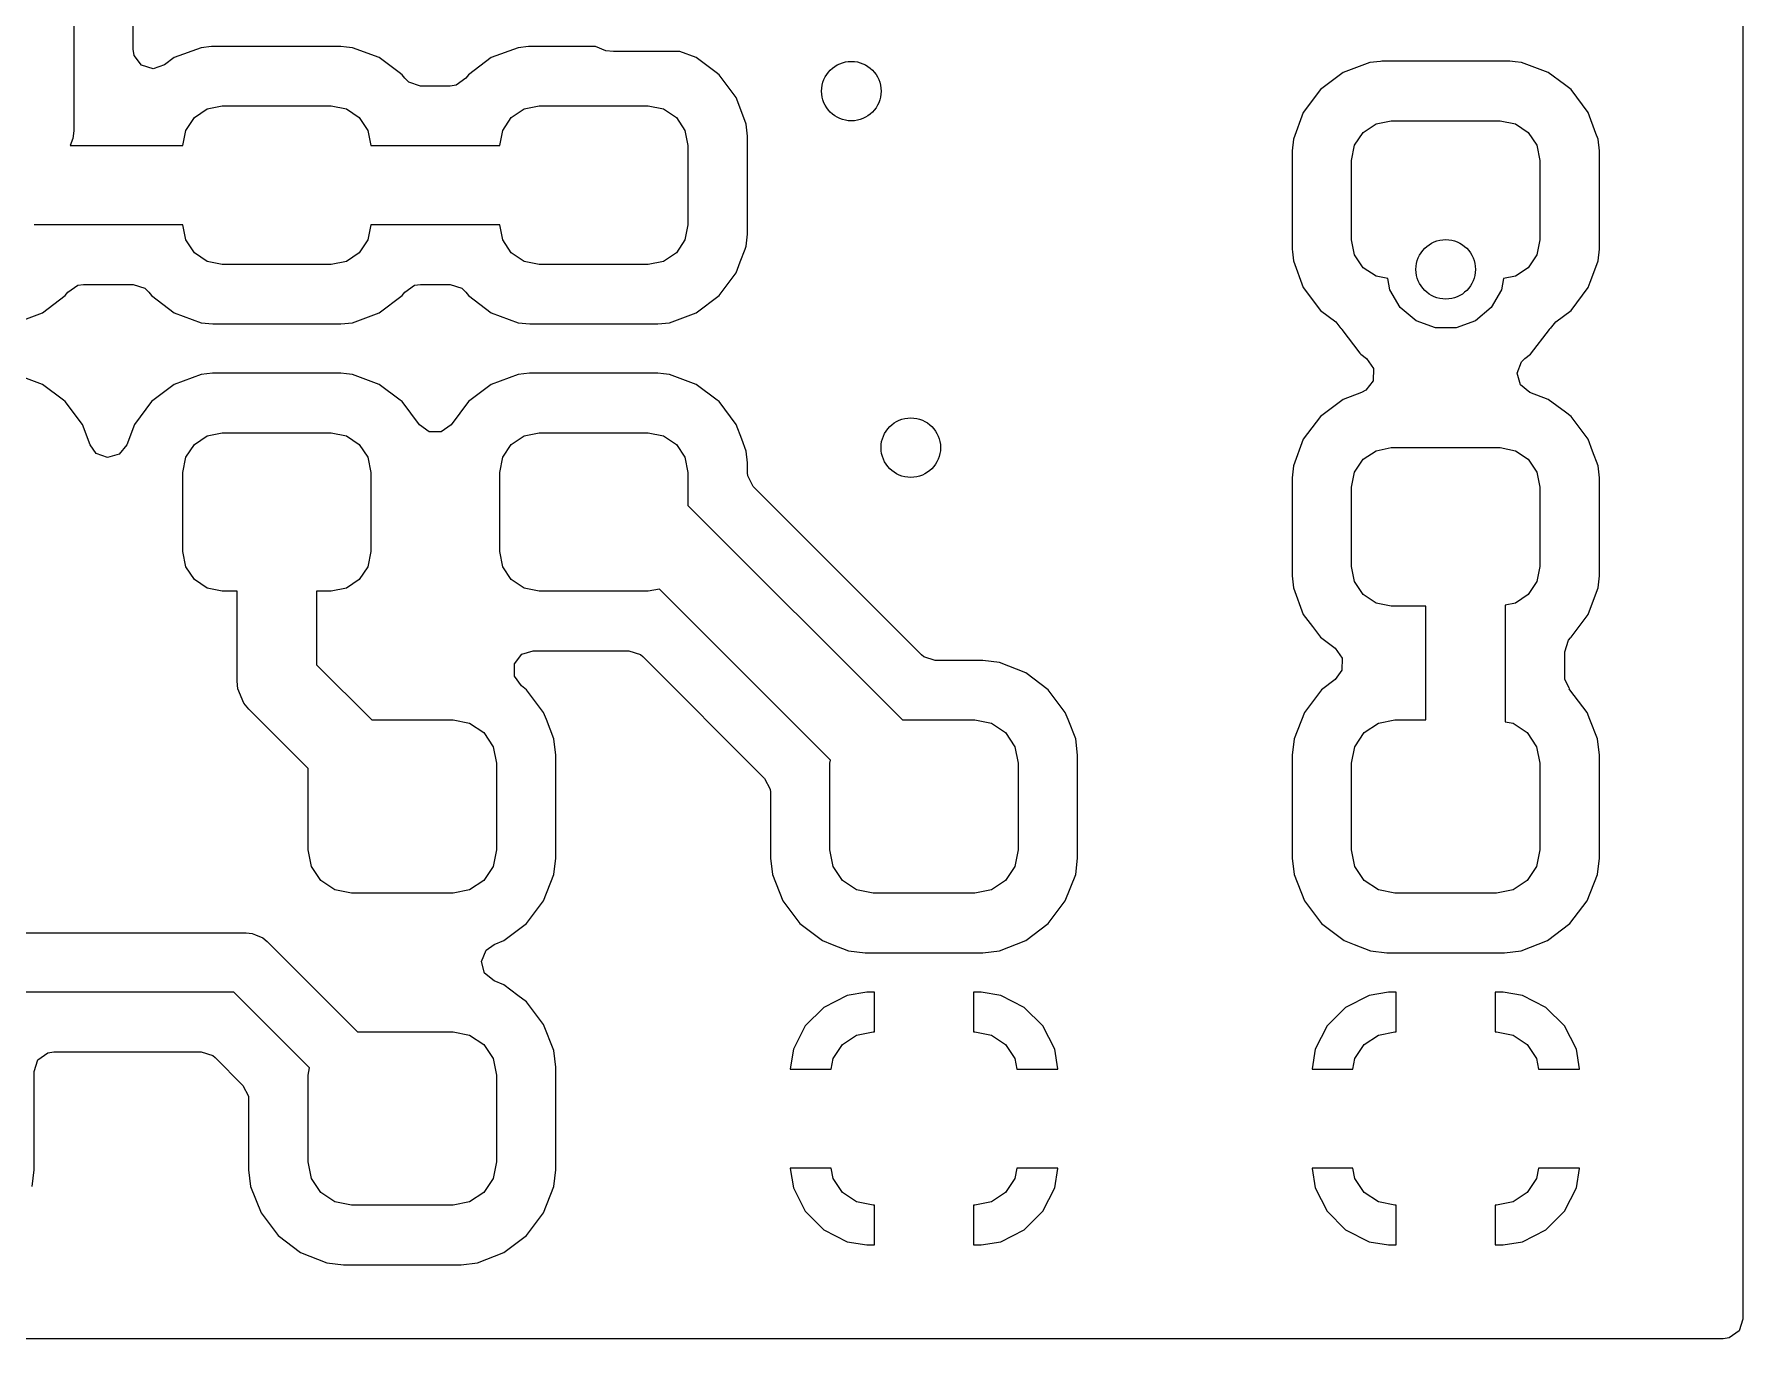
# Model space of a CAD drawing. Extents: x 4.86 to 6.59, y -5.87 to -4.13.
# Drawn here: x 6.2549 to 6.5945, y -5.8661 to -5.6068 of the extents above; entities that cross this region are included whole.
import ezdxf

# ---------------------------------------------------------------- set-up
doc = ezdxf.new("R2010")
doc.units = 0
doc.header["$MEASUREMENT"] = 0
doc.layers.add('BLACK', color=7, linetype='CONTINUOUS')

msp = doc.modelspace()

# ---------------------------------------------------------------- linework, layer by layer
at = {"layer": 'BLACK', "linetype": 'CONTINUOUS'}
for p, q in [((6.59447, -5.40823), (6.59447, -5.86222)), ((6.2628, -5.4872), (6.2628, -5.62598)), ((6.27463, -5.60978), (6.27463, -5.49802)), ((6.27483, -5.61104), (6.27463, -5.60978)), ((6.27628, -5.61297), (6.27483, -5.61104)), ((6.28278, -5.61146), (6.28086, -5.6129)), ((6.28809, -5.60948), (6.28278, -5.61146)), ((6.29016, -5.60926), (6.28809, -5.60948)), ((6.28809, -5.60948), (6.28809, -5.60948)), ((6.29044, -5.60923), (6.29016, -5.60926)), ((6.31586, -5.60923), (6.29044, -5.60923)), ((6.29044, -5.60923), (6.29044, -5.60923)), ((6.29044, -5.60923), (6.29044, -5.60923)), ((6.31698, -5.60935), (6.31586, -5.60923)), ((6.31586, -5.60923), (6.31586, -5.60923)), ((6.31821, -5.60948), (6.31698, -5.60935)), ((6.32352, -5.61146), (6.31821, -5.60948)), ((6.31821, -5.60948), (6.31821, -5.60948)), ((6.31821, -5.60948), (6.31821, -5.60948)), ((6.31821, -5.60948), (6.31821, -5.60948)), ((6.32746, -5.61442), (6.32352, -5.61146)), ((6.34577, -5.61146), (6.34124, -5.61486)), ((6.35108, -5.60948), (6.34577, -5.61146)), ((6.35315, -5.60926), (6.35108, -5.60948)), ((6.35108, -5.60948), (6.35108, -5.60948)), ((6.35343, -5.60923), (6.35315, -5.60926)), ((6.36648, -5.60923), (6.35343, -5.60923)), ((6.35343, -5.60923), (6.35343, -5.60923)), ((6.35343, -5.60923), (6.35343, -5.60923)), ((6.36854, -5.61008), (6.36648, -5.60923)), ((6.37008, -5.61024), (6.36854, -5.61008)), ((6.38322, -5.61024), (6.37008, -5.61024)), ((6.38651, -5.61146), (6.38322, -5.61024)), ((6.39045, -5.61442), (6.38651, -5.61146)), ((6.52037, -5.61244), (6.51507, -5.61442)), ((6.52248, -5.61221), (6.52037, -5.61244)), ((6.52037, -5.61244), (6.52037, -5.61244)), ((6.52272, -5.61219), (6.52248, -5.61221)), ((6.54814, -5.61219), (6.52272, -5.61219)), ((6.52272, -5.61219), (6.52272, -5.61219)), ((6.52272, -5.61219), (6.52272, -5.61219)), ((6.54926, -5.61231), (6.54814, -5.61219)), ((6.54814, -5.61219), (6.54814, -5.61219)), ((6.55049, -5.61244), (6.54926, -5.61231)), ((6.5558, -5.61442), (6.55049, -5.61244)), ((6.55049, -5.61244), (6.55049, -5.61244)), ((6.55049, -5.61244), (6.55049, -5.61244)), ((6.55049, -5.61244), (6.55049, -5.61244)), ((6.27858, -5.61368), (6.27628, -5.61297)), ((6.28086, -5.6129), (6.27858, -5.61368)), ((6.32805, -5.61486), (6.32746, -5.61442)), ((6.32857, -5.61554), (6.32805, -5.61486)), ((6.32805, -5.61486), (6.32805, -5.61486)), ((6.32805, -5.61486), (6.32805, -5.61486)), ((6.32939, -5.61636), (6.32857, -5.61554)), ((6.34073, -5.61554), (6.33876, -5.61693)), ((6.34124, -5.61486), (6.34073, -5.61554)), ((6.34124, -5.61486), (6.34124, -5.61486)), ((6.39105, -5.61486), (6.39045, -5.61442)), ((6.39444, -5.6194), (6.39105, -5.61486)), ((6.39105, -5.61486), (6.39105, -5.61486)), ((6.39105, -5.61486), (6.39105, -5.61486)), ((6.51507, -5.61442), (6.51053, -5.61781)), ((6.55902, -5.61682), (6.5558, -5.61442)), ((6.33169, -5.61711), (6.32939, -5.61636)), ((6.33761, -5.61711), (6.33169, -5.61711)), ((6.33876, -5.61693), (6.33761, -5.61711)), ((6.51053, -5.61781), (6.50713, -5.62235)), ((6.51053, -5.61781), (6.51053, -5.61781)), ((6.56034, -5.61781), (6.55902, -5.61682)), ((6.56373, -5.62235), (6.56034, -5.61781)), ((6.56034, -5.61781), (6.56034, -5.61781)), ((6.56034, -5.61781), (6.56034, -5.61781)), ((6.28676, -5.62337), (6.28931, -5.62166)), ((6.28931, -5.62166), (6.29232, -5.62106)), ((6.29232, -5.62106), (6.31398, -5.62106)), ((6.31398, -5.62106), (6.31699, -5.62166)), ((6.31699, -5.62166), (6.31954, -5.62337)), ((6.34975, -5.62337), (6.3523, -5.62166)), ((6.3523, -5.62166), (6.35531, -5.62106)), ((6.35531, -5.62106), (6.37697, -5.62106)), ((6.37697, -5.62106), (6.37998, -5.62166)), ((6.37998, -5.62166), (6.38254, -5.62337)), ((6.39575, -5.62292), (6.39444, -5.6194)), ((6.50713, -5.62235), (6.50515, -5.62766)), ((6.56529, -5.62654), (6.56373, -5.62235)), ((6.2628, -5.62598), (6.26264, -5.62752)), ((6.28445, -5.62894), (6.28505, -5.62592)), ((6.28505, -5.62592), (6.28676, -5.62337)), ((6.31954, -5.62337), (6.32125, -5.62592)), ((6.32125, -5.62592), (6.32185, -5.62894)), ((6.34744, -5.62894), (6.34804, -5.62592)), ((6.34804, -5.62592), (6.34975, -5.62337)), ((6.38254, -5.62337), (6.38424, -5.62592)), ((6.38424, -5.62592), (6.38484, -5.62894)), ((6.39642, -5.62471), (6.39575, -5.62292)), ((6.39667, -5.62705), (6.39642, -5.62471)), ((6.51904, -5.62632), (6.52159, -5.62462)), ((6.52159, -5.62462), (6.52461, -5.62402)), ((6.52461, -5.62402), (6.54626, -5.62402)), ((6.54626, -5.62402), (6.54927, -5.62462)), ((6.54927, -5.62462), (6.55183, -5.62632)), ((6.26264, -5.62752), (6.26206, -5.62894)), ((6.26206, -5.62894), (6.28445, -5.62894)), ((6.32185, -5.62894), (6.34744, -5.62894)), ((6.38484, -5.62894), (6.38484, -5.64469)), ((6.39667, -5.63001), (6.39667, -5.62705)), ((6.50515, -5.62766), (6.5049, -5.63001)), ((6.50515, -5.62766), (6.50515, -5.62766)), ((6.51673, -5.63189), (6.51733, -5.62888)), ((6.51733, -5.62888), (6.51904, -5.62632)), ((6.55183, -5.62632), (6.55353, -5.62888)), ((6.55353, -5.62888), (6.55413, -5.63189)), ((6.56571, -5.62766), (6.56529, -5.62654)), ((6.56596, -5.63001), (6.56571, -5.62766)), ((6.39667, -5.64657), (6.39667, -5.63001)), ((6.5049, -5.63001), (6.5049, -5.64952)), ((6.51673, -5.64764), (6.51673, -5.63189)), ((6.55413, -5.63189), (6.55413, -5.64764)), ((6.56596, -5.64952), (6.56596, -5.63001)), ((6.28445, -5.64469), (6.25492, -5.64469)), ((6.28505, -5.6477), (6.28445, -5.64469)), ((6.32185, -5.64469), (6.32125, -5.6477)), ((6.34744, -5.64469), (6.32185, -5.64469)), ((6.34804, -5.6477), (6.34744, -5.64469)), ((6.38484, -5.64469), (6.38424, -5.6477)), ((6.28676, -5.65025), (6.28505, -5.6477)), ((6.32125, -5.6477), (6.31954, -5.65025)), ((6.34975, -5.65025), (6.34804, -5.6477)), ((6.38424, -5.6477), (6.38254, -5.65025)), ((6.39525, -5.65205), (6.39619, -5.64952)), ((6.39619, -5.64952), (6.39642, -5.64892)), ((6.39642, -5.64892), (6.39667, -5.64657)), ((6.5049, -5.64952), (6.5049, -5.64952)), ((6.5049, -5.64952), (6.5049, -5.64952)), ((6.5049, -5.64952), (6.50496, -5.65009)), ((6.51733, -5.65065), (6.51673, -5.64764)), ((6.55413, -5.64764), (6.55353, -5.65065)), ((6.56571, -5.65187), (6.56596, -5.64952)), ((6.28931, -5.65196), (6.28676, -5.65025)), ((6.29232, -5.65256), (6.28931, -5.65196)), ((6.31398, -5.65256), (6.29232, -5.65256)), ((6.31699, -5.65196), (6.31398, -5.65256)), ((6.31954, -5.65025), (6.31699, -5.65196)), ((6.3523, -5.65196), (6.34975, -5.65025)), ((6.35531, -5.65256), (6.3523, -5.65196)), ((6.37697, -5.65256), (6.35531, -5.65256)), ((6.37998, -5.65196), (6.37697, -5.65256)), ((6.38254, -5.65025), (6.37998, -5.65196)), ((6.39444, -5.65423), (6.39525, -5.65205)), ((6.50496, -5.65009), (6.50515, -5.65187)), ((6.50515, -5.65187), (6.50515, -5.65187)), ((6.50515, -5.65187), (6.50713, -5.65718)), ((6.51904, -5.65321), (6.51733, -5.65065)), ((6.52159, -5.65491), (6.51904, -5.65321)), ((6.55183, -5.65321), (6.54927, -5.65491)), ((6.55353, -5.65065), (6.55183, -5.65321)), ((6.56413, -5.65611), (6.56564, -5.65207)), ((6.56564, -5.65207), (6.56571, -5.65187)), ((6.26164, -5.65808), (6.2636, -5.65669)), ((6.2636, -5.65669), (6.26476, -5.65652)), ((6.26476, -5.65652), (6.27461, -5.65652)), ((6.27461, -5.65652), (6.2769, -5.65726)), ((6.32857, -5.65808), (6.33053, -5.65669)), ((6.33053, -5.65669), (6.33169, -5.65652)), ((6.33169, -5.65652), (6.33761, -5.65652)), ((6.33761, -5.65652), (6.3399, -5.65726)), ((6.39105, -5.65876), (6.39444, -5.65423)), ((6.52395, -5.65538), (6.52159, -5.65491)), ((6.52433, -5.65758), (6.52395, -5.65538)), ((6.54692, -5.65538), (6.54653, -5.65758)), ((6.54927, -5.65491), (6.54692, -5.65538)), ((6.56373, -5.65718), (6.56413, -5.65611)), ((6.25659, -5.66216), (6.26112, -5.65876)), ((6.26112, -5.65876), (6.26164, -5.65808)), ((6.2769, -5.65726), (6.27773, -5.65808)), ((6.27773, -5.65808), (6.27825, -5.65876)), ((6.27825, -5.65876), (6.27825, -5.65876)), ((6.27825, -5.65876), (6.27825, -5.65876)), ((6.27825, -5.65876), (6.28278, -5.66216)), ((6.32352, -5.66216), (6.32805, -5.65876)), ((6.32805, -5.65876), (6.32857, -5.65808)), ((6.3399, -5.65726), (6.34073, -5.65808)), ((6.34073, -5.65808), (6.34124, -5.65876)), ((6.34124, -5.65876), (6.34124, -5.65876)), ((6.34124, -5.65876), (6.34124, -5.65876)), ((6.34124, -5.65876), (6.34577, -5.66216)), ((6.38651, -5.66216), (6.39105, -5.65876)), ((6.50713, -5.65718), (6.51053, -5.66171)), ((6.52639, -5.66114), (6.52433, -5.65758)), ((6.54653, -5.65758), (6.54448, -5.66114)), ((6.56034, -5.66171), (6.56373, -5.65718)), ((6.25128, -5.66414), (6.25497, -5.66276)), ((6.25497, -5.66276), (6.25659, -5.66216)), ((6.25659, -5.66216), (6.25659, -5.66216)), ((6.25659, -5.66216), (6.25659, -5.66216)), ((6.28278, -5.66216), (6.28809, -5.66414)), ((6.31821, -5.66414), (6.3219, -5.66276)), ((6.3219, -5.66276), (6.32352, -5.66216)), ((6.32352, -5.66216), (6.32352, -5.66216)), ((6.32352, -5.66216), (6.32352, -5.66216)), ((6.34577, -5.66216), (6.35108, -5.66414)), ((6.3812, -5.66414), (6.38489, -5.66276)), ((6.38489, -5.66276), (6.38651, -5.66216)), ((6.38651, -5.66216), (6.38651, -5.66216)), ((6.38651, -5.66216), (6.38651, -5.66216)), ((6.51053, -5.66171), (6.51053, -5.66171)), ((6.51053, -5.66171), (6.51358, -5.664)), ((6.52953, -5.66377), (6.52639, -5.66114)), ((6.54448, -5.66114), (6.54134, -5.66377)), ((6.55728, -5.664), (6.56034, -5.66171)), ((6.56034, -5.66171), (6.56034, -5.66171)), ((6.56034, -5.66171), (6.56034, -5.66171)), ((6.28809, -5.66414), (6.28809, -5.66414)), ((6.28809, -5.66414), (6.28809, -5.66414)), ((6.28809, -5.66414), (6.29044, -5.66439)), ((6.29044, -5.66439), (6.31586, -5.66439)), ((6.31586, -5.66439), (6.31821, -5.66414)), ((6.35108, -5.66414), (6.35108, -5.66414)), ((6.35108, -5.66414), (6.35108, -5.66414)), ((6.35108, -5.66414), (6.35343, -5.66439)), ((6.35343, -5.66439), (6.37885, -5.66439)), ((6.37885, -5.66439), (6.3812, -5.66414)), ((6.51358, -5.664), (6.51458, -5.66529)), ((6.51458, -5.66529), (6.51465, -5.66524)), ((6.51465, -5.66524), (6.51478, -5.66547)), ((6.51478, -5.66547), (6.51839, -5.67017)), ((6.53338, -5.66517), (6.52953, -5.66377)), ((6.53748, -5.66517), (6.53338, -5.66517)), ((6.54134, -5.66377), (6.53748, -5.66517)), ((6.55229, -5.6704), (6.55608, -5.66547)), ((6.55608, -5.66547), (6.55621, -5.66525)), ((6.55608, -5.66547), (6.55608, -5.66547)), ((6.55621, -5.66525), (6.55628, -5.66529)), ((6.55628, -5.66529), (6.55728, -5.664)), ((6.51839, -5.67017), (6.51857, -5.6704)), ((6.51857, -5.6704), (6.51857, -5.6704)), ((6.51857, -5.6704), (6.51857, -5.6704)), ((6.51857, -5.6704), (6.51971, -5.67128)), ((6.51971, -5.67128), (6.52107, -5.67326)), ((6.52107, -5.67326), (6.52101, -5.67567)), ((6.54963, -5.6742), (6.55048, -5.67195)), ((6.55048, -5.67195), (6.55116, -5.67128)), ((6.55116, -5.67128), (6.55229, -5.6704)), ((6.25659, -5.67643), (6.25128, -5.67445)), ((6.26076, -5.67955), (6.25659, -5.67643)), ((6.28278, -5.67643), (6.27825, -5.67982)), ((6.28809, -5.67445), (6.28278, -5.67643)), ((6.29034, -5.6742), (6.28809, -5.67445)), ((6.28809, -5.67445), (6.28809, -5.67445)), ((6.29044, -5.67419), (6.29034, -5.6742)), ((6.31586, -5.67419), (6.29044, -5.67419)), ((6.29044, -5.67419), (6.29044, -5.67419)), ((6.29044, -5.67419), (6.29044, -5.67419)), ((6.31698, -5.67431), (6.31586, -5.67419)), ((6.31586, -5.67419), (6.31586, -5.67419)), ((6.31821, -5.67445), (6.31698, -5.67431)), ((6.32352, -5.67643), (6.31821, -5.67445)), ((6.31821, -5.67445), (6.31821, -5.67445)), ((6.31821, -5.67445), (6.31821, -5.67445)), ((6.31821, -5.67445), (6.31821, -5.67445)), ((6.32769, -5.67955), (6.32352, -5.67643)), ((6.34577, -5.67643), (6.34124, -5.67982)), ((6.35108, -5.67445), (6.34577, -5.67643)), ((6.35333, -5.6742), (6.35108, -5.67445)), ((6.35108, -5.67445), (6.35108, -5.67445)), ((6.35343, -5.67419), (6.35333, -5.6742)), ((6.37885, -5.67419), (6.35343, -5.67419)), ((6.35343, -5.67419), (6.35343, -5.67419)), ((6.35343, -5.67419), (6.35343, -5.67419)), ((6.37997, -5.67431), (6.37885, -5.67419)), ((6.37885, -5.67419), (6.37885, -5.67419)), ((6.3812, -5.67445), (6.37997, -5.67431)), ((6.38651, -5.67643), (6.3812, -5.67445)), ((6.3812, -5.67445), (6.3812, -5.67445)), ((6.3812, -5.67445), (6.3812, -5.67445)), ((6.3812, -5.67445), (6.3812, -5.67445)), ((6.39068, -5.67955), (6.38651, -5.67643)), ((6.52101, -5.67567), (6.51955, -5.67758)), ((6.55028, -5.67652), (6.54963, -5.6742)), ((6.55217, -5.67802), (6.55028, -5.67652)), ((6.26112, -5.67982), (6.26076, -5.67955)), ((6.26452, -5.68436), (6.26112, -5.67982)), ((6.26112, -5.67982), (6.26112, -5.67982)), ((6.26112, -5.67982), (6.26112, -5.67982)), ((6.27825, -5.67982), (6.27485, -5.68436)), ((6.27825, -5.67982), (6.27825, -5.67982)), ((6.32805, -5.67982), (6.32769, -5.67955)), ((6.33153, -5.68446), (6.32805, -5.67982)), ((6.32805, -5.67982), (6.32805, -5.67982)), ((6.32805, -5.67982), (6.32805, -5.67982)), ((6.34124, -5.67982), (6.33777, -5.68446)), ((6.34124, -5.67982), (6.34124, -5.67982)), ((6.39105, -5.67982), (6.39068, -5.67955)), ((6.39444, -5.68436), (6.39105, -5.67982)), ((6.39105, -5.67982), (6.39105, -5.67982)), ((6.39105, -5.67982), (6.39105, -5.67982)), ((6.51507, -5.67938), (6.51053, -5.68277)), ((6.5187, -5.67802), (6.51507, -5.67938)), ((6.51955, -5.67758), (6.5187, -5.67802)), ((6.5558, -5.67938), (6.55217, -5.67802)), ((6.5592, -5.68193), (6.5558, -5.67938)), ((6.51053, -5.68277), (6.50713, -5.68731)), ((6.51053, -5.68277), (6.51053, -5.68277)), ((6.56034, -5.68277), (6.5592, -5.68193)), ((6.56373, -5.68731), (6.56034, -5.68277)), ((6.56034, -5.68277), (6.56034, -5.68277)), ((6.56034, -5.68277), (6.56034, -5.68277)), ((6.26603, -5.68842), (6.26452, -5.68436)), ((6.27485, -5.68436), (6.27334, -5.68842)), ((6.28676, -5.68833), (6.28931, -5.68662)), ((6.28931, -5.68662), (6.29232, -5.68602)), ((6.29232, -5.68602), (6.31398, -5.68602)), ((6.31398, -5.68602), (6.31699, -5.68662)), ((6.31699, -5.68662), (6.31954, -5.68833)), ((6.33339, -5.68581), (6.33153, -5.68446)), ((6.3358, -5.68585), (6.33339, -5.68581)), ((6.33777, -5.68446), (6.3358, -5.68585)), ((6.34975, -5.68833), (6.3523, -5.68662)), ((6.3523, -5.68662), (6.35531, -5.68602)), ((6.35531, -5.68602), (6.37697, -5.68602)), ((6.37697, -5.68602), (6.37998, -5.68662)), ((6.37998, -5.68662), (6.38254, -5.68833)), ((6.39554, -5.68731), (6.39444, -5.68436)), ((6.26726, -5.69011), (6.26603, -5.68842)), ((6.26952, -5.69095), (6.26726, -5.69011)), ((6.27184, -5.6903), (6.26952, -5.69095)), ((6.27334, -5.68842), (6.27184, -5.6903)), ((6.28505, -5.69088), (6.28676, -5.68833)), ((6.31954, -5.68833), (6.32125, -5.69088)), ((6.34804, -5.69088), (6.34975, -5.68833)), ((6.38254, -5.68833), (6.38424, -5.69088)), ((6.39642, -5.68967), (6.39554, -5.68731)), ((6.39667, -5.69201), (6.39642, -5.68967)), ((6.50713, -5.68731), (6.50515, -5.69262)), ((6.51904, -5.69128), (6.52159, -5.68958)), ((6.52159, -5.68958), (6.52461, -5.68898)), ((6.52461, -5.68898), (6.54626, -5.68898)), ((6.54626, -5.68898), (6.54927, -5.68958)), ((6.54927, -5.68958), (6.55183, -5.69128)), ((6.56461, -5.68967), (6.56373, -5.68731)), ((6.56571, -5.69262), (6.56461, -5.68967)), ((6.28445, -5.6939), (6.28505, -5.69088)), ((6.28445, -5.70965), (6.28445, -5.6939)), ((6.32125, -5.69088), (6.32185, -5.6939)), ((6.32185, -5.6939), (6.32185, -5.70965)), ((6.34744, -5.6939), (6.34804, -5.69088)), ((6.34744, -5.70965), (6.34744, -5.6939)), ((6.38424, -5.69088), (6.38484, -5.6939)), ((6.38484, -5.6939), (6.38484, -5.70048)), ((6.39667, -5.69396), (6.39667, -5.69201)), ((6.39667, -5.69201), (6.39667, -5.69201)), ((6.39672, -5.69457), (6.39667, -5.69396)), ((6.50515, -5.69262), (6.5049, -5.69497)), ((6.50515, -5.69262), (6.50515, -5.69262)), ((6.51673, -5.69685), (6.51733, -5.69384)), ((6.51733, -5.69384), (6.51904, -5.69128)), ((6.55183, -5.69128), (6.55353, -5.69384)), ((6.55353, -5.69384), (6.55413, -5.69685)), ((6.56596, -5.69497), (6.56571, -5.69262)), ((6.39781, -5.69672), (6.39672, -5.69457)), ((6.43123, -5.73014), (6.39781, -5.69672)), ((6.5049, -5.69497), (6.5049, -5.71448)), ((6.51673, -5.7126), (6.51673, -5.69685)), ((6.55413, -5.69685), (6.55413, -5.7126)), ((6.56596, -5.71448), (6.56596, -5.69497)), ((6.38484, -5.70048), (6.42747, -5.74311)), ((6.28505, -5.71266), (6.28445, -5.70965)), ((6.32185, -5.70965), (6.32125, -5.71266)), ((6.34804, -5.71266), (6.34744, -5.70965)), ((6.28676, -5.71521), (6.28505, -5.71266)), ((6.32125, -5.71266), (6.31954, -5.71521)), ((6.34975, -5.71521), (6.34804, -5.71266)), ((6.51733, -5.71561), (6.51673, -5.7126)), ((6.55413, -5.7126), (6.55353, -5.71561)), ((6.28931, -5.71692), (6.28676, -5.71521)), ((6.29232, -5.71752), (6.28931, -5.71692)), ((6.29528, -5.71752), (6.29232, -5.71752)), ((6.29528, -5.7354), (6.29528, -5.71752)), ((6.31398, -5.71752), (6.31102, -5.71752)), ((6.31102, -5.71752), (6.31102, -5.73214)), ((6.31699, -5.71692), (6.31398, -5.71752)), ((6.31954, -5.71521), (6.31699, -5.71692)), ((6.3523, -5.71692), (6.34975, -5.71521)), ((6.35531, -5.71752), (6.3523, -5.71692)), ((6.37697, -5.71752), (6.35531, -5.71752)), ((6.37917, -5.71708), (6.37697, -5.71752)), ((6.41318, -5.75109), (6.37917, -5.71708)), ((6.5049, -5.71448), (6.5049, -5.71448)), ((6.5049, -5.71448), (6.50515, -5.71683)), ((6.50515, -5.71683), (6.50515, -5.71683)), ((6.50515, -5.71683), (6.50713, -5.72214)), ((6.51904, -5.71817), (6.51733, -5.71561)), ((6.55353, -5.71561), (6.55183, -5.71817)), ((6.5638, -5.72196), (6.56571, -5.71683)), ((6.56571, -5.71683), (6.56596, -5.71448)), ((6.56571, -5.71683), (6.56571, -5.71683)), ((6.56571, -5.71683), (6.56571, -5.71683)), ((6.52159, -5.71987), (6.51904, -5.71817)), ((6.52461, -5.72047), (6.52159, -5.71987)), ((6.5315, -5.72047), (6.52461, -5.72047)), ((6.5315, -5.74311), (6.5315, -5.72047)), ((6.54927, -5.71987), (6.54724, -5.72028)), ((6.54724, -5.72028), (6.54724, -5.74345)), ((6.55183, -5.71817), (6.54927, -5.71987)), ((6.50713, -5.72214), (6.50894, -5.72455)), ((6.50894, -5.72455), (6.51053, -5.72668)), ((6.56034, -5.72668), (6.56373, -5.72214)), ((6.56373, -5.72214), (6.5638, -5.72196)), ((6.51053, -5.72668), (6.51053, -5.72668)), ((6.51053, -5.72668), (6.51053, -5.72668)), ((6.51053, -5.72668), (6.51344, -5.72885)), ((6.55907, -5.72955), (6.55982, -5.72726)), ((6.55982, -5.72726), (6.56022, -5.7268)), ((6.56022, -5.7268), (6.56034, -5.72668)), ((6.56034, -5.72668), (6.56034, -5.72668)), ((6.35041, -5.73197), (6.35187, -5.73005)), ((6.35187, -5.73005), (6.35409, -5.72935)), ((6.35409, -5.72935), (6.3731, -5.72935)), ((6.3731, -5.72935), (6.37539, -5.73009)), ((6.37539, -5.73009), (6.37585, -5.73049)), ((6.37585, -5.73049), (6.40009, -5.75472)), ((6.4317, -5.73054), (6.43123, -5.73014)), ((6.43399, -5.73128), (6.4317, -5.73054)), ((6.44345, -5.73128), (6.43399, -5.73128)), ((6.44673, -5.73167), (6.44345, -5.73128)), ((6.44345, -5.73128), (6.44345, -5.73128)), ((6.51344, -5.72885), (6.51483, -5.73082)), ((6.51483, -5.73082), (6.51479, -5.73323)), ((6.55907, -5.73448), (6.55907, -5.72955)), ((6.31102, -5.73214), (6.322, -5.74311)), ((6.35036, -5.73438), (6.35041, -5.73197)), ((6.35174, -5.73635), (6.35036, -5.73438)), ((6.45196, -5.73374), (6.44673, -5.73167)), ((6.45644, -5.73713), (6.45196, -5.73374)), ((6.45196, -5.73374), (6.45196, -5.73374)), ((6.45196, -5.73374), (6.45196, -5.73374)), ((6.51479, -5.73323), (6.51346, -5.73508)), ((6.55912, -5.73509), (6.55907, -5.73448)), ((6.29543, -5.73694), (6.29528, -5.7354)), ((6.2966, -5.73977), (6.29543, -5.73694)), ((6.35276, -5.73713), (6.35174, -5.73635)), ((6.35616, -5.74161), (6.35276, -5.73713)), ((6.35276, -5.73713), (6.35276, -5.73713)), ((6.45983, -5.74161), (6.45644, -5.73713)), ((6.51075, -5.73713), (6.50736, -5.74161)), ((6.51346, -5.73508), (6.51075, -5.73713)), ((6.51075, -5.73713), (6.51075, -5.73713)), ((6.56003, -5.73686), (6.55912, -5.73509)), ((6.55995, -5.73692), (6.56003, -5.73686)), ((6.56011, -5.73713), (6.55995, -5.73692)), ((6.56351, -5.74161), (6.56011, -5.73713)), ((6.56011, -5.73713), (6.56011, -5.73713)), ((6.29758, -5.74097), (6.2966, -5.73977)), ((6.30938, -5.75277), (6.29758, -5.74097)), ((6.322, -5.74311), (6.33817, -5.74311)), ((6.33817, -5.74311), (6.34147, -5.74377)), ((6.34147, -5.74377), (6.34426, -5.74563)), ((6.35671, -5.74301), (6.35616, -5.74161)), ((6.35616, -5.74161), (6.35616, -5.74161)), ((6.35616, -5.74161), (6.35616, -5.74161)), ((6.35822, -5.74684), (6.35671, -5.74301)), ((6.42747, -5.74311), (6.44185, -5.74311)), ((6.44185, -5.74311), (6.44514, -5.74377)), ((6.44514, -5.74377), (6.44794, -5.74563)), ((6.46038, -5.74301), (6.45983, -5.74161)), ((6.45983, -5.74161), (6.45983, -5.74161)), ((6.45983, -5.74161), (6.45983, -5.74161)), ((6.4619, -5.74684), (6.46038, -5.74301)), ((6.50736, -5.74161), (6.5053, -5.74684)), ((6.50736, -5.74161), (6.50736, -5.74161)), ((6.51925, -5.74563), (6.52205, -5.74377)), ((6.52205, -5.74377), (6.52534, -5.74311)), ((6.52534, -5.74311), (6.5315, -5.74311)), ((6.54724, -5.74345), (6.54882, -5.74377)), ((6.54882, -5.74377), (6.55161, -5.74563)), ((6.56406, -5.74301), (6.56351, -5.74161)), ((6.56351, -5.74161), (6.56351, -5.74161)), ((6.56351, -5.74161), (6.56351, -5.74161)), ((6.56557, -5.74684), (6.56406, -5.74301)), ((6.34426, -5.74563), (6.34613, -5.74843)), ((6.35862, -5.75012), (6.35822, -5.74684)), ((6.44794, -5.74563), (6.4498, -5.74843)), ((6.46229, -5.75012), (6.4619, -5.74684)), ((6.5053, -5.74684), (6.5049, -5.75012)), ((6.51739, -5.74843), (6.51925, -5.74563)), ((6.55161, -5.74563), (6.55348, -5.74843)), ((6.56596, -5.75012), (6.56557, -5.74684)), ((6.34613, -5.74843), (6.34678, -5.75172)), ((6.34678, -5.75172), (6.34678, -5.76895)), ((6.35862, -5.77055), (6.35862, -5.75012)), ((6.41306, -5.75172), (6.41318, -5.75109)), ((6.41306, -5.76895), (6.41306, -5.75172)), ((6.4498, -5.74843), (6.45046, -5.75172)), ((6.45046, -5.75172), (6.45046, -5.76895)), ((6.46229, -5.77055), (6.46229, -5.75012)), ((6.5049, -5.75012), (6.5049, -5.77055)), ((6.51673, -5.75172), (6.51739, -5.74843)), ((6.51673, -5.76895), (6.51673, -5.75172)), ((6.55348, -5.74843), (6.55413, -5.75172)), ((6.55413, -5.75172), (6.55413, -5.76895)), ((6.56596, -5.77055), (6.56596, -5.75012)), ((6.30938, -5.76895), (6.30938, -5.75277)), ((6.40009, -5.75472), (6.40118, -5.75687)), ((6.40118, -5.75687), (6.40123, -5.75748)), ((6.40123, -5.75748), (6.40123, -5.77055)), ((6.31004, -5.77224), (6.30938, -5.76895)), ((6.34678, -5.76895), (6.34613, -5.77224)), ((6.35822, -5.77383), (6.35862, -5.77055)), ((6.40123, -5.77055), (6.40162, -5.77383)), ((6.41371, -5.77224), (6.41306, -5.76895)), ((6.45046, -5.76895), (6.4498, -5.77224)), ((6.4619, -5.77383), (6.46229, -5.77055)), ((6.5049, -5.77055), (6.5053, -5.77383)), ((6.51739, -5.77224), (6.51673, -5.76895)), ((6.55413, -5.76895), (6.55348, -5.77224)), ((6.56557, -5.77383), (6.56596, -5.77055)), ((6.31191, -5.77504), (6.31004, -5.77224)), ((6.3147, -5.7769), (6.31191, -5.77504)), ((6.34426, -5.77504), (6.34147, -5.7769)), ((6.34613, -5.77224), (6.34426, -5.77504)), ((6.35616, -5.77906), (6.35822, -5.77383)), ((6.40162, -5.77383), (6.40368, -5.77906)), ((6.41558, -5.77504), (6.41371, -5.77224)), ((6.41837, -5.7769), (6.41558, -5.77504)), ((6.44794, -5.77504), (6.44514, -5.7769)), ((6.4498, -5.77224), (6.44794, -5.77504)), ((6.45983, -5.77906), (6.4619, -5.77383)), ((6.5053, -5.77383), (6.50736, -5.77906)), ((6.51925, -5.77504), (6.51739, -5.77224)), ((6.52205, -5.7769), (6.51925, -5.77504)), ((6.55161, -5.77504), (6.54882, -5.7769)), ((6.55348, -5.77224), (6.55161, -5.77504)), ((6.56351, -5.77906), (6.56557, -5.77383)), ((6.318, -5.77756), (6.3147, -5.7769)), ((6.33817, -5.77756), (6.318, -5.77756)), ((6.34147, -5.7769), (6.33817, -5.77756)), ((6.42167, -5.77756), (6.41837, -5.7769)), ((6.44185, -5.77756), (6.42167, -5.77756)), ((6.44514, -5.7769), (6.44185, -5.77756)), ((6.52534, -5.77756), (6.52205, -5.7769)), ((6.54552, -5.77756), (6.52534, -5.77756)), ((6.54882, -5.7769), (6.54552, -5.77756)), ((6.35276, -5.78354), (6.35616, -5.77906)), ((6.40368, -5.77906), (6.40368, -5.77906)), ((6.40368, -5.77906), (6.40368, -5.77906)), ((6.40368, -5.77906), (6.40708, -5.78354)), ((6.45644, -5.78354), (6.45983, -5.77906)), ((6.50736, -5.77906), (6.50736, -5.77906)), ((6.50736, -5.77906), (6.50736, -5.77906)), ((6.50736, -5.77906), (6.51075, -5.78354)), ((6.56011, -5.78354), (6.56351, -5.77906)), ((6.1993, -5.78543), (6.29708, -5.78543)), ((6.29708, -5.78543), (6.29823, -5.78555)), ((6.29823, -5.78555), (6.29889, -5.78582)), ((6.34829, -5.78693), (6.35276, -5.78354)), ((6.40708, -5.78354), (6.41156, -5.78693)), ((6.45196, -5.78693), (6.45644, -5.78354)), ((6.51075, -5.78354), (6.51523, -5.78693)), ((6.55564, -5.78693), (6.56011, -5.78354)), ((6.29889, -5.78582), (6.30036, -5.78643)), ((6.30036, -5.78643), (6.30126, -5.78716)), ((6.30126, -5.78716), (6.31921, -5.80512)), ((6.34385, -5.7911), (6.34473, -5.78886)), ((6.34473, -5.78886), (6.34631, -5.78771)), ((6.34631, -5.78771), (6.34829, -5.78693)), ((6.41156, -5.78693), (6.41156, -5.78693)), ((6.41156, -5.78693), (6.41156, -5.78693)), ((6.41156, -5.78693), (6.41353, -5.78771)), ((6.41353, -5.78771), (6.41678, -5.789)), ((6.41678, -5.789), (6.42007, -5.78939)), ((6.44345, -5.78939), (6.44673, -5.789)), ((6.44673, -5.789), (6.45196, -5.78693)), ((6.51523, -5.78693), (6.51523, -5.78693)), ((6.51523, -5.78693), (6.51523, -5.78693)), ((6.51523, -5.78693), (6.51721, -5.78771)), ((6.51721, -5.78771), (6.52046, -5.789)), ((6.52046, -5.789), (6.52374, -5.78939)), ((6.54712, -5.78939), (6.55041, -5.789)), ((6.55041, -5.789), (6.55564, -5.78693)), ((6.34445, -5.79343), (6.34385, -5.7911)), ((6.42007, -5.78939), (6.42007, -5.78939)), ((6.42007, -5.78939), (6.44345, -5.78939)), ((6.44345, -5.78939), (6.44345, -5.78939)), ((6.52374, -5.78939), (6.52374, -5.78939)), ((6.52374, -5.78939), (6.54712, -5.78939)), ((6.54712, -5.78939), (6.54712, -5.78939)), ((6.34631, -5.79496), (6.34445, -5.79343)), ((6.34829, -5.79574), (6.34631, -5.79496)), ((6.35107, -5.79786), (6.34829, -5.79574)), ((6.34829, -5.79574), (6.34829, -5.79574)), ((6.29463, -5.79724), (6.19685, -5.79724)), ((6.30967, -5.81228), (6.29463, -5.79724)), ((6.35276, -5.79914), (6.35107, -5.79786)), ((6.35616, -5.80362), (6.35276, -5.79914)), ((6.41651, -5.79786), (6.41186, -5.80023)), ((6.42037, -5.79724), (6.41651, -5.79786)), ((6.42192, -5.79724), (6.42037, -5.79724)), ((6.42192, -5.80512), (6.42192, -5.79724)), ((6.42192, -5.79724), (6.42192, -5.79724)), ((6.42192, -5.79724), (6.42192, -5.79724)), ((6.44314, -5.79724), (6.4416, -5.79724)), ((6.4416, -5.79724), (6.4416, -5.79724)), ((6.4416, -5.79724), (6.4416, -5.80512)), ((6.44701, -5.79786), (6.44314, -5.79724)), ((6.45166, -5.80023), (6.44701, -5.79786)), ((6.52019, -5.79786), (6.51553, -5.80023)), ((6.52405, -5.79724), (6.52019, -5.79786)), ((6.52559, -5.79724), (6.52405, -5.79724)), ((6.52559, -5.80512), (6.52559, -5.79724)), ((6.52559, -5.79724), (6.52559, -5.79724)), ((6.52559, -5.79724), (6.52559, -5.79724)), ((6.54682, -5.79724), (6.54528, -5.79724)), ((6.54528, -5.79724), (6.54528, -5.79724)), ((6.54528, -5.79724), (6.54528, -5.80512)), ((6.55068, -5.79786), (6.54682, -5.79724)), ((6.55533, -5.80023), (6.55068, -5.79786)), ((6.41186, -5.80023), (6.40817, -5.80392)), ((6.45535, -5.80392), (6.45166, -5.80023)), ((6.51553, -5.80023), (6.51184, -5.80392)), ((6.55903, -5.80392), (6.55533, -5.80023)), ((6.31921, -5.80512), (6.33817, -5.80512)), ((6.33817, -5.80512), (6.34147, -5.80577)), ((6.34147, -5.80577), (6.34426, -5.80764)), ((6.35822, -5.80884), (6.35616, -5.80362)), ((6.40817, -5.80392), (6.4058, -5.80857)), ((6.41558, -5.80764), (6.41837, -5.80577)), ((6.41837, -5.80577), (6.42167, -5.80512)), ((6.42167, -5.80512), (6.42192, -5.80512)), ((6.4416, -5.80512), (6.44185, -5.80512)), ((6.44185, -5.80512), (6.44514, -5.80577)), ((6.44514, -5.80577), (6.44794, -5.80764)), ((6.45772, -5.80857), (6.45535, -5.80392)), ((6.51184, -5.80392), (6.50947, -5.80857)), ((6.51925, -5.80764), (6.52205, -5.80577)), ((6.52205, -5.80577), (6.52534, -5.80512)), ((6.52534, -5.80512), (6.52559, -5.80512)), ((6.54528, -5.80512), (6.54552, -5.80512)), ((6.54552, -5.80512), (6.54882, -5.80577)), ((6.54882, -5.80577), (6.55161, -5.80764)), ((6.5614, -5.80857), (6.55903, -5.80392)), ((6.25569, -5.81068), (6.25763, -5.80927)), ((6.25763, -5.80927), (6.25884, -5.80907)), ((6.25884, -5.80907), (6.28812, -5.80907)), ((6.28812, -5.80907), (6.29041, -5.80982)), ((6.34426, -5.80764), (6.34613, -5.81043)), ((6.35862, -5.81213), (6.35822, -5.80884)), ((6.4058, -5.80857), (6.40518, -5.81243)), ((6.41371, -5.81043), (6.41558, -5.80764)), ((6.44794, -5.80764), (6.4498, -5.81043)), ((6.45833, -5.81243), (6.45772, -5.80857)), ((6.50947, -5.80857), (6.50886, -5.81243)), ((6.51739, -5.81043), (6.51925, -5.80764)), ((6.55161, -5.80764), (6.55348, -5.81043)), ((6.56201, -5.81243), (6.5614, -5.80857)), ((6.25494, -5.81297), (6.25569, -5.81068)), ((6.29041, -5.80982), (6.29088, -5.81022)), ((6.29088, -5.81022), (6.29641, -5.81575)), ((6.30938, -5.81373), (6.30967, -5.81228)), ((6.34613, -5.81043), (6.34678, -5.81373)), ((6.35862, -5.81243), (6.35862, -5.81213)), ((6.35862, -5.83219), (6.35862, -5.81243)), ((6.40518, -5.81243), (6.40518, -5.8125)), ((6.40518, -5.8125), (6.40518, -5.8125)), ((6.40518, -5.8125), (6.4133, -5.8125)), ((6.4133, -5.8125), (6.41371, -5.81043)), ((6.4498, -5.81043), (6.45021, -5.8125)), ((6.45021, -5.8125), (6.45833, -5.8125)), ((6.45833, -5.8125), (6.45833, -5.81243)), ((6.45833, -5.81243), (6.45833, -5.81243)), ((6.45833, -5.8125), (6.45833, -5.8125)), ((6.50886, -5.81243), (6.50886, -5.8125)), ((6.50886, -5.8125), (6.50886, -5.8125)), ((6.50886, -5.8125), (6.51698, -5.8125)), ((6.51698, -5.8125), (6.51739, -5.81043)), ((6.55348, -5.81043), (6.55389, -5.8125)), ((6.55389, -5.8125), (6.56201, -5.8125)), ((6.56201, -5.8125), (6.56201, -5.81243)), ((6.56201, -5.8125), (6.56201, -5.8125)), ((6.25494, -5.83256), (6.25494, -5.81297)), ((6.29641, -5.81575), (6.2975, -5.8179)), ((6.30938, -5.83095), (6.30938, -5.81373)), ((6.34678, -5.81373), (6.34678, -5.83095)), ((6.2975, -5.8179), (6.29755, -5.81851)), ((6.29755, -5.81851), (6.29755, -5.83256)), ((6.25455, -5.83584), (6.25494, -5.83256)), ((6.29755, -5.83256), (6.29795, -5.83584)), ((6.31004, -5.83425), (6.30938, -5.83095)), ((6.34678, -5.83095), (6.34613, -5.83425)), ((6.35822, -5.83584), (6.35862, -5.83256)), ((6.35862, -5.83256), (6.35862, -5.83219)), ((6.4133, -5.83219), (6.40518, -5.83219)), ((6.40518, -5.83219), (6.40518, -5.83219)), ((6.40518, -5.83219), (6.40518, -5.83225)), ((6.40518, -5.83225), (6.4058, -5.83611)), ((6.41371, -5.83425), (6.4133, -5.83219)), ((6.45021, -5.83219), (6.4498, -5.83425)), ((6.45833, -5.83219), (6.45021, -5.83219)), ((6.45772, -5.83611), (6.45833, -5.83225)), ((6.45833, -5.83225), (6.45833, -5.83219)), ((6.45833, -5.83219), (6.45833, -5.83219)), ((6.51698, -5.83219), (6.50886, -5.83219)), ((6.50886, -5.83219), (6.50886, -5.83219)), ((6.50886, -5.83219), (6.50886, -5.83225)), ((6.50886, -5.83225), (6.50947, -5.83611)), ((6.51739, -5.83425), (6.51698, -5.83219)), ((6.55389, -5.83219), (6.55348, -5.83425)), ((6.56201, -5.83219), (6.55389, -5.83219)), ((6.5614, -5.83611), (6.56201, -5.83225)), ((6.56201, -5.83225), (6.56201, -5.83219)), ((6.56201, -5.83219), (6.56201, -5.83219)), ((6.29795, -5.83584), (6.30001, -5.84107)), ((6.31191, -5.83704), (6.31004, -5.83425)), ((6.34613, -5.83425), (6.34426, -5.83704)), ((6.35616, -5.84107), (6.35822, -5.83584)), ((6.4058, -5.83611), (6.40817, -5.84077)), ((6.41558, -5.83704), (6.41371, -5.83425)), ((6.4498, -5.83425), (6.44794, -5.83704)), ((6.45535, -5.84077), (6.45772, -5.83611)), ((6.50947, -5.83611), (6.51184, -5.84077)), ((6.51925, -5.83704), (6.51739, -5.83425)), ((6.55348, -5.83425), (6.55161, -5.83704)), ((6.55903, -5.84077), (6.5614, -5.83611)), ((6.3147, -5.83891), (6.31191, -5.83704)), ((6.318, -5.83957), (6.3147, -5.83891)), ((6.33817, -5.83957), (6.318, -5.83957)), ((6.34147, -5.83891), (6.33817, -5.83957)), ((6.34426, -5.83704), (6.34147, -5.83891)), ((6.41837, -5.83891), (6.41558, -5.83704)), ((6.42167, -5.83957), (6.41837, -5.83891)), ((6.42192, -5.83957), (6.42167, -5.83957)), ((6.42192, -5.84744), (6.42192, -5.83957)), ((6.44185, -5.83957), (6.4416, -5.83957)), ((6.4416, -5.83957), (6.4416, -5.84744)), ((6.44514, -5.83891), (6.44185, -5.83957)), ((6.44794, -5.83704), (6.44514, -5.83891)), ((6.52205, -5.83891), (6.51925, -5.83704)), ((6.52534, -5.83957), (6.52205, -5.83891)), ((6.52559, -5.83957), (6.52534, -5.83957)), ((6.52559, -5.84744), (6.52559, -5.83957)), ((6.54552, -5.83957), (6.54528, -5.83957)), ((6.54528, -5.83957), (6.54528, -5.84744)), ((6.54882, -5.83891), (6.54552, -5.83957)), ((6.55161, -5.83704), (6.54882, -5.83891)), ((6.30001, -5.84107), (6.30001, -5.84107)), ((6.30001, -5.84107), (6.30001, -5.84107)), ((6.30001, -5.84107), (6.3034, -5.84555)), ((6.35276, -5.84555), (6.35616, -5.84107)), ((6.40817, -5.84077), (6.41186, -5.84446)), ((6.45166, -5.84446), (6.45535, -5.84077)), ((6.51184, -5.84077), (6.51553, -5.84446)), ((6.55533, -5.84446), (6.55903, -5.84077)), ((6.3034, -5.84555), (6.30788, -5.84894)), ((6.34829, -5.84894), (6.35276, -5.84555)), ((6.41186, -5.84446), (6.41651, -5.84683)), ((6.41651, -5.84683), (6.42037, -5.84744)), ((6.44314, -5.84744), (6.44701, -5.84683)), ((6.44701, -5.84683), (6.45166, -5.84446)), ((6.51553, -5.84446), (6.52019, -5.84683)), ((6.52019, -5.84683), (6.52405, -5.84744)), ((6.54682, -5.84744), (6.55068, -5.84683)), ((6.55068, -5.84683), (6.55533, -5.84446)), ((6.30788, -5.84894), (6.30788, -5.84894)), ((6.30788, -5.84894), (6.30788, -5.84894)), ((6.30788, -5.84894), (6.31311, -5.851)), ((6.34306, -5.851), (6.34829, -5.84894)), ((6.42037, -5.84744), (6.42192, -5.84744)), ((6.4416, -5.84744), (6.4416, -5.84744)), ((6.4416, -5.84744), (6.44314, -5.84744)), ((6.52405, -5.84744), (6.52559, -5.84744)), ((6.54528, -5.84744), (6.54528, -5.84744)), ((6.54528, -5.84744), (6.54682, -5.84744)), ((6.31311, -5.851), (6.31311, -5.851)), ((6.31311, -5.851), (6.31639, -5.8514)), ((6.31639, -5.8514), (6.31639, -5.8514)), ((6.31639, -5.8514), (6.33977, -5.8514)), ((6.33977, -5.8514), (6.34306, -5.851)), ((6.33977, -5.8514), (6.33977, -5.8514)), ((6.59447, -5.86222), (6.59372, -5.86452)), ((6.59057, -5.86612), (6.05527, -5.86612)), ((6.59178, -5.86593), (6.59057, -5.86612)), ((6.59372, -5.86452), (6.59178, -5.86593))]:
    msp.add_line(p, q, dxfattribs=at)
at = {"layer": 'BLACK'}
for centre in [(6.41732, -5.61811), (6.53543, -5.65354), (6.42913, -5.68898)]:
    msp.add_circle(centre, 0.00591, dxfattribs=at)

doc.saveas('drawing.dxf')
